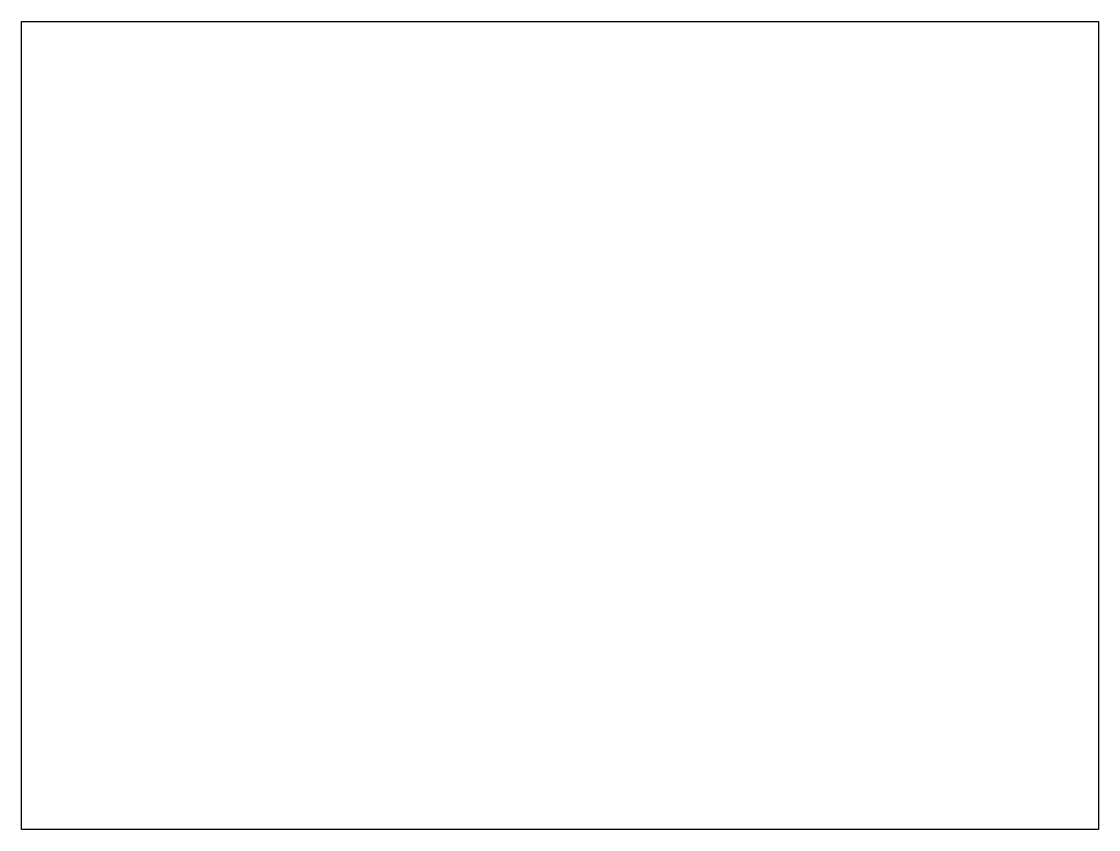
# Model space of a CAD drawing. Header units: inches. Extents: x 3.94 to 5.51, y -5.12 to -3.94.
import ezdxf

# ---------------------------------------------------------------- set-up
doc = ezdxf.new("R2010")
doc.units = ezdxf.units.IN
doc.header["$MEASUREMENT"] = 0
doc.layers.add('Edge.Cuts', color=254, linetype='CONTINUOUS', true_color=0xd0d2cd)

msp = doc.modelspace()

# ---------------------------------------------------------------- linework, layer by layer
at = {"layer": 'Edge.Cuts', "linetype": 'CONTINUOUS'}
for p, q in [((3.937, -3.937), (5.5118, -3.937)), ((3.937, -5.1181), (3.937, -3.937)), ((5.5118, -3.937), (5.5118, -5.1181)), ((5.5118, -5.1181), (3.937, -5.1181))]:
    msp.add_line(p, q, dxfattribs=at)

doc.saveas('drawing.dxf')
